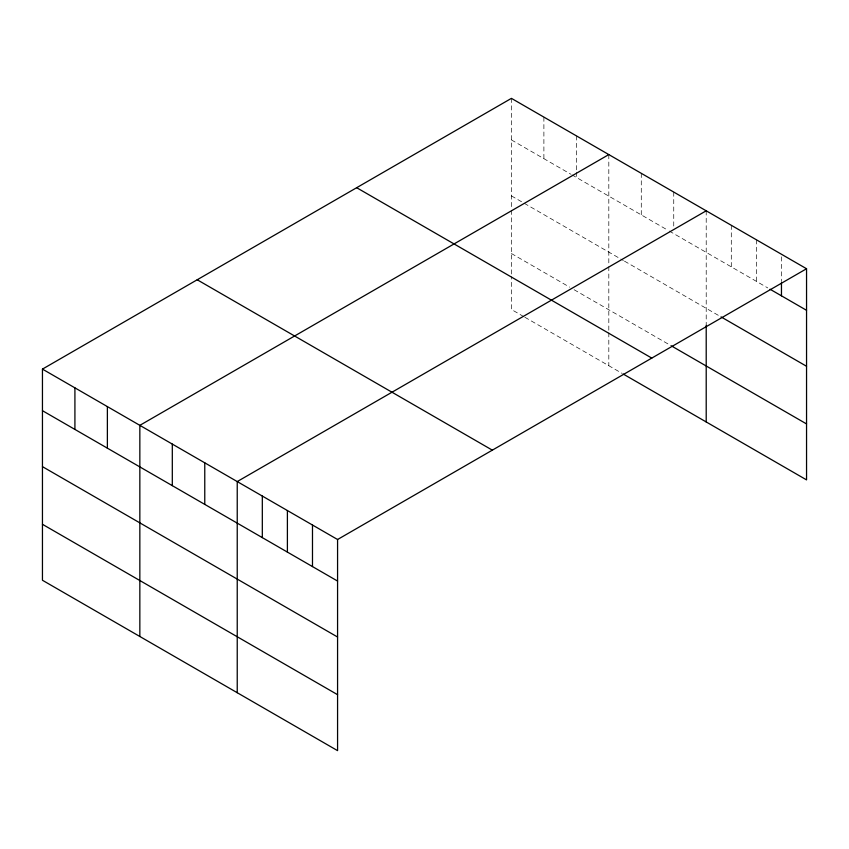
<?xml version="1.0" encoding="UTF-8"?>
<svg xmlns="http://www.w3.org/2000/svg" width="849" height="849" viewBox="0 0 849 849"><rect width="100%" height="100%" fill="white"/><g stroke="black" fill="none" stroke-linecap="round" stroke-linejoin="round"><path stroke-width="0.64" stroke-dasharray="4.25 3.18" d="M511.427 139.915L570.761 174.172M571.876 174.82L668.152 230.397M669.267 231.045L767.783 287.928M511.427 195.886L623.368 260.505M624.493 261.152L719.888 316.231M511.427 253.533L569.637 287.142M574.115 289.732L671.506 345.957M523.737 316.603L511.427 309.492L511.427 276.424M524.862 317.25L622.253 373.475M781.462 256.854L781.462 281.539M756.374 239.779L756.374 281.337M731.297 225.293L731.297 266.862M706.209 210.807L706.209 325.369M673.745 192.065L673.745 227.139M641.282 173.323L641.282 214.893M608.818 154.582L608.818 265.217M608.818 266.522L608.818 331.386M608.818 332.659L608.818 365.728M576.354 135.84L576.354 170.914M576.354 172.209L576.354 177.409M543.891 117.098L543.891 158.667M511.427 98.357L511.427 208.981M511.427 210.297L511.427 275.161"/><path stroke-width="1.27" d="M42.45 369.113L337.573 539.508L337.573 750.643L42.45 580.26L42.45 369.113L511.427 98.357L806.55 268.74L806.55 479.887L623.368 374.122M608.818 154.582L139.841 425.349L139.841 636.485M706.209 210.807L237.232 481.574L237.232 692.71M337.573 539.508L806.55 268.74M770.064 289.244L806.55 310.309M721.034 316.889L806.55 366.269M671.506 345.957L806.55 423.927M356.665 187.703L651.788 358.098M197.212 279.767L492.335 450.15M42.45 410.683L337.573 581.066M42.45 466.642L337.573 637.026M42.45 524.3L337.573 694.684M781.462 282.834L781.462 295.823M706.209 325.369L706.209 421.953M312.485 525.022L312.485 566.591M287.397 510.536L287.397 552.105M262.32 496.06L262.32 537.619M204.768 462.832L204.768 504.391M172.305 444.091L172.305 485.649M107.377 406.597L107.377 448.166M74.914 387.855L74.914 429.424"/></g></svg>
